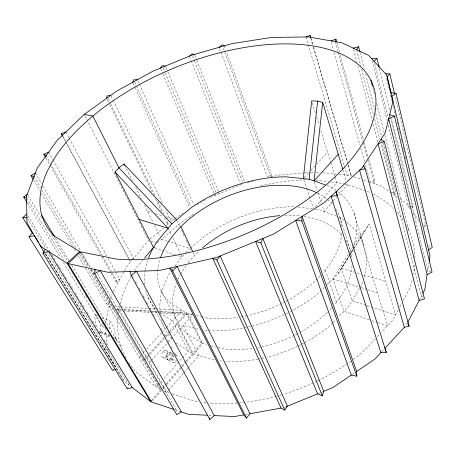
<?xml version="1.0" encoding="UTF-8"?>
<svg xmlns="http://www.w3.org/2000/svg" width="455" height="455" viewBox="0 0 455 455"><rect width="100%" height="100%" fill="white"/><g stroke="black" fill="none" stroke-linecap="round" stroke-linejoin="round"><path stroke-width="0.34" stroke-dasharray="2.27 1.71" d="M98.843 331.291L99.565 332.258L100.168 332.628L100.612 332.383C101.363 326.428 99.446 319.427 95.675 314.826L95.22 315.019C94.213 320.007 96.341 325.166 98.052 329.795M368.715 158.931L374.704 180.828L374.294 183.524L367.515 158.846M427.484 272.05L428.809 263.331M105.276 323.823L110.064 301.307M110.645 298.594L111.23 295.881L112.186 294.044M127.309 388.968L128.879 384.936L47.07 252.286M383.303 142.978L395.833 191.765L394.223 194.882L381.034 143.973M113.466 291.592L124.078 271.288M407.538 322.828L405.513 326.042M419.408 300.01L422.359 294.334M124.403 270.668L126.342 266.96L131.831 260.397M215.391 194.484L214.845 195.502L208.362 198.17M398.171 309.929L392.432 320.627L381.182 332.577M399.814 306.869L401.452 303.803M403.096 300.738L409.671 288.481A155.36 102.432 -22.6 0 0 412.27 279.865M359.45 288.385L348.934 306.312L338.565 316.834M359.797 287.787L361.532 284.824A107.949 70.73 -22.6 0 0 362.834 281.378M326.906 284.853L338.037 273.933L349.099 255.994M349.463 255.403L351.294 252.44A111.316 69.268 -22.6 0 0 352.676 249.01M353.671 248.874L369.159 223.991L395.543 314.832L372.844 307.506M369.432 319.825L344.02 311.3L332.912 278.961L349.269 252.548M349.639 251.951L353.353 245.95M353.728 245.347L360.047 235.144L365.587 229.781M366.167 305.356L352.147 300.829L341.421 268.444L350.043 254.624M350.418 254.026L353.791 248.618M354.166 248.02L369.159 223.991M338.037 273.933L349.207 256.034M349.576 255.437L353.302 249.471M112.379 370.216L113.454 368.692M411.587 208.691L413.151 206.638L391.772 119.039M172.308 269.314L173.156 268.24M174.851 266.095L183.792 254.76M143.188 259.691L136.54 267.733A155.36 102.432 -22.6 0 0 134.6 270.725M132.24 259.907L148.597 240.394L87.474 120.672M424.071 227.102L425.63 225.305L394.906 95.345M168.293 390.657L166.905 392.255L119.79 310.793L117.327 310.173M168.76 390.128L183.564 373.106M184.025 372.577L187.727 368.322M188.194 367.788L198.835 355.554L183.137 325.37L199.381 329.448M332.98 201.36L324.136 211.524L322.163 205.541M333.447 200.826L336.706 197.078M338.565 194.939L347.41 184.77L347.006 183.411M152.476 400.991L161.599 390.572L144.218 360.769M162.992 388.985L166.229 385.283M166.695 384.754L186.129 362.555M186.59 362.026L202.805 343.508L206.82 344.56M151.435 400.457L161.946 388.468M162.412 387.939L165.648 384.242M166.115 383.719L185.543 361.554M186.01 361.025L201.758 343.059L186.402 312.932L170.995 303.69A96.693 60.083 -22.6 0 1 157.663 271.305M158.368 384.93L156.497 387.051L109.046 306.198L112.561 306.397M158.84 384.395L162.117 380.681M163.993 378.554L181.795 358.375M182.262 357.846L188.353 350.941L172.508 320.974L159.631 312.943M315.48 206.849L336.922 182.546L335.051 176.489M149.615 362.362L151.032 360.798M151.504 360.275L166.615 343.605M168.504 341.523L192.863 314.644L187.466 313.353L157.896 311.755M144.696 360.246L164.335 338.719M166.246 336.615L169.124 333.47M169.601 332.941L187.466 313.353L202.805 343.508M143.166 360.269L148.432 354.502M148.91 353.979L164.71 336.683M165.188 336.154L169.499 331.439M169.977 330.916L186.402 312.932L157.532 311.357M139.071 357.357L140.982 355.281M142.893 353.199L144.804 351.118M146.715 349.042L161.519 332.929M161.997 332.406L165.819 328.248M166.297 327.731L182.21 310.418L156.884 308.956M304.281 177.592L309.03 172.422M310.93 170.358L314.735 166.217M316.635 164.153L327.56 152.26M381.773 351.635L384.037 349.195M106.06 347.051L104.155 349.082L107.994 349.343L108.745 355.002L124.016 381.193L128.879 384.936M375.364 338.759L363.733 351.118A155.36 102.432 -22.6 0 1 353.472 359.228M377.303 336.7L379.242 334.635M268.484 177.001L270.156 175.283L223.081 47.474M332.616 322.874L329.147 326.394A107.949 70.73 -22.6 0 1 304.276 342.854M333.111 322.373L335.591 319.854M324.404 287.31L317.397 294.186A111.316 69.268 -22.6 0 1 288.424 312.568M63.376 262.427L102.318 326.616L103.302 325.683M185.532 252.548L190.167 248.549L168.134 241.44M190.69 248.1L203.8 236.782A107.949 70.73 -22.6 0 1 294.857 206.786M157.39 242.697L182.535 221.579A155.36 102.432 -22.6 0 1 194.797 213.492M150.195 239.063L163.51 227.966M166.701 225.305L169.277 223.16M174.373 218.918L171.296 221.477L165.768 209.954M174.885 218.485L184.315 212.462M352.369 374.346L355.054 372.52M85.54 268.365L106.351 303.752L109.53 301.654M196.884 204.955L207.156 198.886M115.581 339.817L116.867 340.42L115.581 338.355C115.297 332.474 114.006 325.848 110.173 321.298L109.752 321.509C108.017 331.94 118.186 339.504 121.621 348.382M111.071 273.25L115.598 281.264L119.87 279.325L115.724 271.919M241.918 184.383L214.845 195.502L162.947 73.972M284.295 407.475L285.547 406.963M318.773 393.359L320.013 392.847M320.638 392.597L322.498 391.835M348.126 164.977L350.737 173.844L347.12 175.158L305.988 36.969M132.303 258.821L133.48 258.429L69.223 138.24M374.704 180.828L370.279 182.21L365.342 164.46M247.361 182.859L255.477 180.857M270.543 177.143L279.08 175.038L304.48 172.917M391.692 192.579L395.833 191.765M245.62 414.528L248.783 413.953M305.186 172.855L310.122 172.445M310.828 172.382L315.059 172.03M410.569 206.701L408.63 206.746L388.132 124.221M411.212 206.684L413.151 206.638M209.027 415.324L212.929 415.512M119.79 310.793L122.628 310.947M123.339 310.981L150.298 312.403M151.003 312.437L157.39 312.773M158.101 312.812L192.152 314.604M116.696 309.127L120.916 309.36M123.737 309.514L149.081 310.896M151.902 311.049L156.827 311.317M116.361 309.508L121.286 309.775M124.101 309.929L149.45 311.3M150.156 311.339L157.191 311.715M113.267 306.442L120.302 306.846M121.007 306.886L156.179 308.917M316.452 172.166L319.939 172.508M322.726 172.775L335.966 174.072M338.753 174.339L349.389 175.38L351.311 176.005L350.737 173.844M315.895 180.351L328.51 181.67M331.314 181.96L343.792 183.547M298.304 207.002L313.614 208.964M315.514 209.209L319.319 209.698L336.262 216.136M423.662 224.941L425.63 225.305M218.053 193.392L219.282 193.682M196.281 315.463L201.07 316.606M201.753 316.765L207.907 318.238A96.693 60.083 -22.6 0 0 238.073 317.368M210.83 345.618L215.511 346.846M218.184 347.552L222.865 348.78A93.775 61.362 -22.6 0 0 253.805 348.189M428.968 246.508L430.282 246.855M214.106 359.751L193.534 354.098L177.74 324.017M147.545 211.319L151.6 212.513M155.65 213.708L162.401 215.698M166.456 216.893L174.561 219.282M341.421 268.444L354.217 272.215M356.913 273.006L360.28 274.001M363.647 274.991L385.868 281.537M332.912 278.961L358.546 286.838M361.247 287.668L367.316 289.534M367.993 289.744L377.434 292.645M164.255 391.414L168.902 392.887M172.218 393.939L195.462 401.321A155.36 102.432 -22.6 0 0 199.381 401.936M167.463 241.224L161.457 239.285L160.188 236.742M366.838 305.567L372.179 307.296M353.927 176.864L361.122 179.219M363.738 180.072L367.663 181.357M368.317 181.568L380.232 185.469L397.607 197.157M151.145 241.235L156.247 242.913M175.158 409.858L181.414 411.929M154.717 247.804L175.38 254.732M178.713 255.852L182.045 256.967L180.499 253.782M372.105 320.724L377.457 322.515M378.128 322.743L387.489 325.882L360.047 235.144M344.395 183.752L370.779 192.687M327.031 185.447L328.982 186.129A111.316 69.268 -22.6 0 1 337.03 191.043M102.318 326.616L104.536 327.424M95.675 314.826L97.563 315.668M101.977 317.641L110.173 321.298M106.351 303.752L109.263 305.06L88.116 268.956M165.933 350.435L170.642 352.562M171.694 353.034L172.889 353.575M175.272 354.65L176.466 355.19M100.822 331.684L109.803 335.745M163.106 351.556L167.815 353.694M168.868 354.172L173.639 356.339A3.947 2.537 -65.6 0 0 172.735 361.935A3.947 2.537 -65.6 0 0 176.972 360.542M165.876 356.527L170.574 358.682M171.62 359.16L176.381 361.344M163.049 357.664L167.747 359.831M168.799 360.314L173.56 362.51M100.868 331.53L109.183 335.386M100.168 332.628L111.083 337.724M430.857 271.641L427.768 270.196L390.185 116.781M201.758 343.059L186.499 333.458A93.775 61.362 -22.6 0 1 176.375 283.363M176.17 342.996L192.488 353.637L176.682 323.573M109.046 306.198L113.176 308.934M270.156 175.283L272.283 176.711L226.709 52.496M399.86 198.676L405.496 202.469L410.802 209.715M115.598 281.264L117.942 283.021L111.668 271.891M422.962 297.49L421.444 296.097L382.052 143.45M412.895 212.57L418.759 220.578M45.716 253.85L115.24 366.138M45.534 253.771L117.191 369.483M44.806 253.389L124.016 381.193M27.266 218.229L45.494 247.833M27.954 215.932L49.879 251.661M51.739 254.686L55.453 260.743M57.313 263.775L60.657 269.224M63.262 273.461L67.346 280.126M69.206 283.152L72.55 288.601M75.155 292.844L78.124 297.684M80.728 301.927L84.442 307.984M87.047 312.221L89.646 316.458M92.621 321.304L95.965 326.758M98.94 331.598L101.539 335.841M104.138 340.078L107.113 344.924M27.368 203.078L60.435 257.581M26.566 197.709L63.996 259.634M85.642 295.454L87.11 297.883M102.153 322.771L103.621 325.2M55.413 238.073L68.933 260.607M71.856 265.481L110.593 330.046M27.994 195.394L41.547 217.917M51.438 234.348L67.55 261.13M116.281 339.407L116.867 340.42M129.362 259.794L130.591 261.875L129.248 259.378M33.522 179.901L39.977 190.884M41.416 193.324L72.624 246.4M74.421 249.454L76.212 252.502M78.368 256.165L84.107 265.925M80.643 253.253L88.509 266.715M90.295 269.775L160.558 390.049L136.068 371.991A155.36 102.432 -22.6 0 1 128.469 362.208M33.994 176.563L40.444 187.579M42.235 190.639L75.928 248.151M79.517 254.271L86.683 266.511M35.331 173.054L41.411 183.484M42.844 185.941L80.745 250.989M81.104 251.598L93.975 273.694M81.377 253.054L89.595 267.136M91.023 269.587L113.892 308.786M114.245 309.394L143.86 360.161M94.885 269.423L95.948 271.26M97.37 273.711L176.506 410.302L176.631 412.179M45.921 157.982L50.101 165.381M50.448 165.995L100.618 254.76M102.011 257.223L110.719 272.636M46.137 155.667L50.317 163.083M50.664 163.703L102.256 255.198M102.603 255.818L111.316 271.271M48.674 152.135L52.82 159.546M53.167 160.16L106.737 255.864M108.119 258.332L115.377 271.299M132.359 275.884L134.054 278.995M135.414 281.48L137.45 285.217M138.809 287.708L140.845 291.439M143.217 295.796L144.235 297.667M146.612 302.018L147.63 303.889M150.008 308.245L152.044 311.976M153.398 314.468L154.416 316.333M160.865 328.157L161.883 330.029M164.261 334.385L166.297 338.116M167.65 340.607L169.687 344.344M171.046 346.829L173.082 350.566M174.441 353.052L175.459 354.923M148.04 297.342L163.902 326.65M62.358 135.357L65.383 140.965M65.719 141.59L128.913 258.758M62.972 136.722L65.327 141.09M66.675 143.592L128.685 258.542M65.878 131.984L68.893 137.615M161.144 290.677L176.58 320.132M84.903 115.633L87.155 120.04M124.619 165.233L132.473 181.016M135.613 187.329L141.266 198.693M144.406 205.006L153.238 222.762M154.501 225.305L159.876 236.105M168.123 228.308L171.529 235.309M172.763 237.857L180.191 253.145M107.306 99.554L108.54 102.102M109.774 104.65L152.038 191.93M155.428 198.937L161.906 212.314M164.682 218.047L167.77 224.417L167.707 221.852L166.78 219.936M108.142 98.559L110.303 103.029M110.61 103.672L155.053 195.661M157.828 201.411L163.692 213.549M111.117 95.965L112.959 99.81M113.267 100.447L162.389 202.907M176.887 220.516L179.6 226.249M181.414 230.071L184.736 237.083M186.243 240.268L189.263 246.638M193.056 252.315L194.575 255.522M133.042 82.918L135.101 87.44M135.397 88.082L189.798 207.525M134.811 82.372L190.946 206.081M137.979 81.018L139.145 83.601M139.435 84.249L193.591 204.449M160.712 68.745L162.662 73.318M163.265 68.313L164.926 72.231M165.205 72.88L215.932 192.3M165.95 67.357L167.605 71.281M167.884 71.936L218.73 192.374M189.473 56.136L191.054 60.094M191.316 60.754L240.012 182.859M192.619 55.937L194.444 60.555M194.706 61.215L242.526 181.937M194.768 55.038L196.594 59.668M196.856 60.333L244.551 181.374M219.646 48.657L267.398 177.188M224.275 45.853L225.737 49.84M325.291 270.094L336.473 302.211M303.781 179.947L306.46 187.858M306.681 188.518L313.393 208.305M314.485 182.262L317.118 190.241M317.994 192.903L321.281 202.879M339.942 217.302L349.975 249.01M312.306 102.91L315.651 113.727M316.697 117.111L318.995 124.545M320.872 130.631L330.472 161.684M330.683 162.355L334.84 175.818M353.956 212.843L363.585 244.744M342.933 169.84L346.187 180.698M310.85 38.169L313.256 46.353M313.455 47.03L347.927 164.295M310.725 37.975L312.727 44.778M313.523 47.496L347.313 162.407M348.109 165.131L351.311 176.005M331.342 42.235L333.43 49.749M334.192 52.479L360.024 145.338M360.781 148.074L364.58 161.73M336.871 42.616L339.498 52.194M340.243 54.93L363.471 139.776M364.216 142.512L367.964 156.196M335.301 41.627L338.128 51.91M338.315 52.598L362.806 141.71M362.993 142.398L367.327 158.164M353.535 49.487L356.942 62.506M357.84 65.93L372.179 120.757M373.077 124.181L377.735 142M381.347 140.703L381.876 142.762M356.618 49.726L360.718 65.548M361.606 68.989L373.726 115.769M374.619 119.21L379.788 139.156M360.013 52.274L364.25 68.768M365.661 74.262L374.835 109.996M375.716 113.431L381.717 136.79M372.821 87.826L374.732 95.374M376.82 103.603L384.128 132.416M384.828 135.158L409.017 230.509M374.664 63.41L387.961 117.236M372.423 60.953L387.279 120.785M379.487 68.688L389.582 110.076M386.619 78.482L387.279 81.24M387.444 81.928L389.599 90.886M390.424 94.333L391.249 97.779M391.419 98.468L391.914 100.532M393.239 106.049L393.569 107.425M394.394 110.872L395.719 116.383M397.044 121.9L397.539 123.965M398.529 128.1L399.689 132.923M401.014 138.439L402.004 142.574M402.999 146.709L403.659 149.462M403.824 150.156L404.319 152.22M405.314 156.355L405.974 159.113M105.088 327.628L107.391 344.839M336.108 209.266A96.693 60.083 -22.6 0 1 341.881 227.233M341.813 233.603A96.693 60.083 -22.6 0 1 323.113 272.659M320.314 275.719A96.693 60.083 -22.6 0 1 288.402 300.01M287.782 300.351A96.693 60.083 -22.6 0 1 285.302 301.688M284.682 302.012A96.693 60.083 -22.6 0 1 282.225 303.257M281.605 303.565A96.693 60.083 -22.6 0 1 247.833 315.52M247.133 315.679A96.693 60.083 -22.6 0 1 243.635 316.401M242.936 316.538A96.693 60.083 -22.6 0 1 240.843 316.913M157.714 270.623A96.693 60.083 -22.6 0 1 160.109 258.867M317.584 193.113A96.693 60.083 -22.6 0 1 332.844 204.818M337.604 191.464A111.316 69.268 -22.6 0 1 353.859 245.575M287.799 312.881A111.316 69.268 -22.6 0 1 251.296 326.246M250.608 326.417A111.316 69.268 -22.6 0 1 247.15 327.208M246.462 327.355A111.316 69.268 -22.6 0 1 210.108 330.643M207.378 330.501A111.316 69.268 -22.6 0 1 203.368 330.171M155.985 309.502A111.316 69.268 -22.6 0 1 145.765 290.739M144.627 284.506A111.316 69.268 -22.6 0 1 145.014 270.833M145.128 270.151A111.316 69.268 -22.6 0 1 147.574 260.607M346.488 222.063A107.949 70.73 -22.6 0 1 363.937 277.925M303.644 343.189A107.949 70.73 -22.6 0 1 301.187 344.458M300.567 344.771A107.949 70.73 -22.6 0 1 298.071 345.993M297.439 346.289A107.949 70.73 -22.6 0 1 266.988 357.181M264.19 357.846A107.949 70.73 -22.6 0 1 258.577 359.023M257.877 359.154A107.949 70.73 -22.6 0 1 225.481 361.338M222.063 361.082A107.949 70.73 -22.6 0 1 218.724 360.735M171.95 339.077A107.949 70.73 -22.6 0 1 161.241 318.847M160.24 313.41A107.949 70.73 -22.6 0 1 170.705 271.618M338.816 217.103A107.949 70.73 -22.6 0 1 344.225 220.425M345.749 240.177A93.775 61.362 -22.6 0 1 351.948 258.417M352.039 265.578A93.775 61.362 -22.6 0 1 334.385 304.765M331.706 307.808A93.775 61.362 -22.6 0 1 329.335 310.31M327.35 312.289A93.775 61.362 -22.6 0 1 298.053 333.39M297.422 333.725A93.775 61.362 -22.6 0 1 294.925 334.999M294.294 335.312A93.775 61.362 -22.6 0 1 257.974 347.478M177.985 279.484A93.775 61.362 -22.6 0 1 180.214 274.991M180.555 274.354A93.775 61.362 -22.6 0 1 186.237 265.47M188.387 262.632A93.775 61.362 -22.6 0 1 199.512 250.665M284.87 215.357A93.775 61.362 -22.6 0 1 301.108 215.988M303.923 216.37A93.775 61.362 -22.6 0 1 341.967 235.121M414.71 265.072A155.36 102.432 -22.6 0 1 413.515 274.16M350.634 361.293A155.36 102.432 -22.6 0 1 348.32 362.925M347.734 363.329A155.36 102.432 -22.6 0 1 320.087 379.629M319.455 379.942A155.36 102.432 -22.6 0 1 317.556 380.875M316.919 381.182A155.36 102.432 -22.6 0 1 283.266 394.263M281.935 394.661A155.36 102.432 -22.6 0 1 277.106 396.032M276.412 396.22A155.36 102.432 -22.6 0 1 239.694 402.8M237.01 403.022A155.36 102.432 -22.6 0 1 208.879 402.993M206.121 402.749A155.36 102.432 -22.6 0 1 202.048 402.294M125.91 357.914A155.36 102.432 -22.6 0 1 117.97 315.719M118.311 312.966A155.36 102.432 -22.6 0 1 119.42 306.744M120.057 303.98A155.36 102.432 -22.6 0 1 130.972 276.845M260.579 186.004A155.36 102.432 -22.6 0 1 307.529 179.844M373.322 193.978A155.36 102.432 -22.6 0 1 393.62 208.572M397.061 212.155A155.36 102.432 -22.6 0 1 403.187 219.993M406.514 225.447A155.36 102.432 -22.6 0 1 414.92 257.666M175.789 355.11A3.947 2.537 -65.6 0 1 177.831 357.693M172.98 354.655A3.924 2.537 -65.5 0 1 169.704 360.36A3.924 2.537 -65.5 0 1 167.952 355.571A3.924 2.537 -65.5 0 1 172.712 353.916M115.581 338.355L113.653 337.485L115.581 338.355M165.176 357.164A3.896 2.542 -65.4 0 0 166.513 350.765A3.896 2.542 -65.4 0 0 161.764 354.212A3.896 2.542 -65.4 0 0 165.176 357.164M169.874 359.325A3.919 2.542 -65.5 0 0 171.216 352.887A3.919 2.542 -65.5 0 0 166.467 356.367A3.919 2.542 -65.5 0 0 169.874 359.325"/><path stroke-width="0.68" d="M356.839 376.177L301.887 220.971L302.052 216.438L356.663 371.428L356.839 376.177L351.3 375.074L332.821 387.603L323.744 391.323L322.328 395.827L317.533 393.865L286.172 406.707M207.673 415.256L188.671 414.334L181.414 411.929L176.79 414.687L94.68 273.614L94.885 269.423M106.692 98.28L106.908 96.005L110.81 95.328M303.331 178.627L311.681 100.885L317.653 101.118L322.692 102.381L342.729 169.163M325.086 184.77L309.155 179.23L317.653 101.118M322.692 102.381L314.047 180.931L338.247 154.234M427.108 274.519L432.091 272.221L394.468 116.162L388.684 118.766L427.108 274.519L424.811 289.636L422.974 293.162M429.128 261.267L429.964 255.773L391.755 96.124L396.043 93.332L432.25 247.378L428.582 250.034M335.301 41.627L335.938 39.198L330.961 40.87M132.752 82.27L133.639 79.796L137.393 79.722M80.285 252.644L79.574 251.422L54.748 236.418A178.059 90.357 -22.6 0 1 192.516 60.981A178.059 90.357 -22.6 0 1 371.149 126.234A178.059 90.357 -22.6 0 1 117.094 259.196L80.66 251.825L68.131 263.616L108.006 272.272L159.267 270.526L216.546 257.473L273.552 234.08L323.761 203.004L361.952 168.003L385.197 132.991L392.983 101.243L386.676 74.978L368.675 55.373L341.728 42.753L308.462 36.935L271.169 37.447L231.788 43.703L191.97 55.106L153.176 71.077L116.793 91.034L84.26 114.37L57.159 140.339L37.264 167.997L26.544 196.065L26.981 222.842L44.061 252.184M322.328 395.827L260.886 242.924L262.882 238.46L323.744 391.323M407.856 322.208L419.118 300.567L378.077 143.717L384.276 141.636L424.475 298.884L419.118 300.567M151.435 400.457L150.525 401.498L132.257 387.524L127.309 388.968L42.963 253.225L45.216 249.272L40.324 246.155M356.618 49.726L358.603 46.78L359.837 51.591M284.779 410.086L287.423 406.196L220.22 255.972L216.853 259.959L284.779 410.086L281.048 408.067L212.804 258.326L216.853 259.959M160.433 68.091L162.156 65.702L165.398 66.043M246.513 418.099L172.667 270.998L169.846 268.114L243.721 414.875L246.513 418.099L250.045 413.72L281.048 408.067M309.155 179.23L286.303 176.853A111.316 69.268 -22.6 0 0 190.736 208.06L171.774 223.894L157.038 241.702A111.316 69.268 -22.6 0 0 148.489 258.076M144.519 258.082L153.386 247.355L115.024 172.03L118.96 167.838L123.993 163.971L176.585 219.879M115.815 369.693L112.379 370.216L28.978 236.799L32.635 232.715M380.869 352.608L331.075 196.298L337.269 195.622L336.035 191.754L386.278 352.42L380.869 352.608L374.869 359.08L356.663 371.428M363.892 167.025L363.505 165.66L365.109 168.612L409.119 326.121L404.33 327.321L384.947 348.217L386.278 352.42M374.152 61.34L376.962 58.342L379.146 67.312M172.667 270.998L177.114 266.459L250.045 413.72M394.417 93.269L389.838 73.915L387.063 76.594L391.033 93.184M45.216 249.272L67.044 263.189L79.574 251.422M189.473 56.136L191.834 53.963L194.512 54.378M129.982 271.527L131.148 275.52L209.835 419.555L214.225 415.574L234.507 416.558L243.721 414.875M32.459 233.381L22.75 217.718L26.839 214.112M219.151 47.32L222.097 44.812L224.275 45.853M26.999 202.475L23.694 197.021L27.26 194.177M131.148 275.52L136.528 271.299L214.225 415.574M33.164 179.287L31.008 175.63L35.331 173.054M94.68 273.614L100.174 270.571L181.414 411.929M45.568 157.367L43.828 154.285L48.674 152.135M305.988 36.969L310.048 35.444L310.651 37.486M62.631 136.096L61.283 133.594L65.878 131.984M42.963 253.225L48.605 251.433L132.257 387.524M365.109 168.612L359.558 170.193L404.33 327.321M353.177 48.116L358.603 46.78M28.978 236.799L34.335 235.69L38.442 242.322M371.911 58.894L376.962 58.342M22.75 217.718L26.896 217.626M385.459 73.659L389.838 73.915M301.887 220.971L295.642 220.408L351.3 375.074M390.93 92.678L396.043 93.332M84.26 114.37L92.86 116.031L118.96 167.838L171.774 223.894M23.694 197.021L26.566 197.709M260.886 242.924L255.585 241.451L317.533 393.865M389.679 114.717L394.468 116.162M139.145 219.395L168.123 228.308L115.024 172.03M31.008 175.63L33.994 176.563M173.81 409.409L151.566 402.038L68.131 263.616M153.386 247.355L154.717 247.804M43.828 154.285L46.137 155.667M380.989 139.327L384.276 141.636M39.562 244.13L40.307 245.336M61.283 133.594L62.358 135.357M67.044 263.189L150.525 401.498M41.888 215.533L54.68 236.85M123.993 163.971L124.619 165.233M407.799 323.374L409.119 326.121M180.931 226.647L192.454 251.035M209.209 417.73L209.835 419.555M335.938 39.198L336.689 41.934M310.048 35.444L310.526 37.299M370.905 80.285L372.469 86.456M160.541 257.593A96.693 60.083 -22.6 0 1 226.55 196.645A96.693 60.083 -22.6 0 1 316.373 192.522M202.691 247.833A93.775 61.362 -22.6 0 1 279.922 215.647"/></g></svg>
